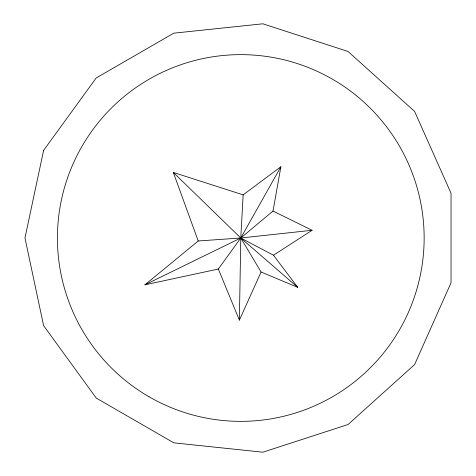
<?xml version="1.0" encoding="UTF-8"?>
<svg xmlns="http://www.w3.org/2000/svg" width="476" height="476" viewBox="0 0 476 476"><rect width="100%" height="100%" fill="white"/><g stroke="black" fill="none" stroke-linecap="round" stroke-linejoin="round"><path stroke-width="0.71" d="M218.335 269.035L239.38 320.134L240.779 238L243.159 194.857L280.894 166.737L273.01 211.064L240.779 238L144.9 284.832L218.335 269.035L240.779 238L280.894 166.737M239.38 320.134L261.086 272.01L240.779 238L173.312 172.431L243.159 194.857M144.9 284.832L198.23 240.981L240.779 238L312.083 230.283L273.01 211.064M261.086 272.01L297.768 287.379L240.779 238L273.456 255.213L312.083 230.283M273.456 255.213L297.768 287.379M173.312 172.431L198.23 240.981M43.596 150.398L24.972 238L43.596 325.602L96.235 398.061L173.799 442.841L262.865 452.2L348.045 424.527L414.596 364.598L451.028 282.78L451.028 193.22L414.596 111.402L348.045 51.473L262.865 23.8L173.799 33.165L96.235 77.939L43.596 150.398M149.101 396.794A183.361 183.361 0 0 0 424.146 238A183.361 183.361 0 0 0 149.101 79.206A183.361 183.361 0 0 0 149.101 396.794"/></g></svg>
